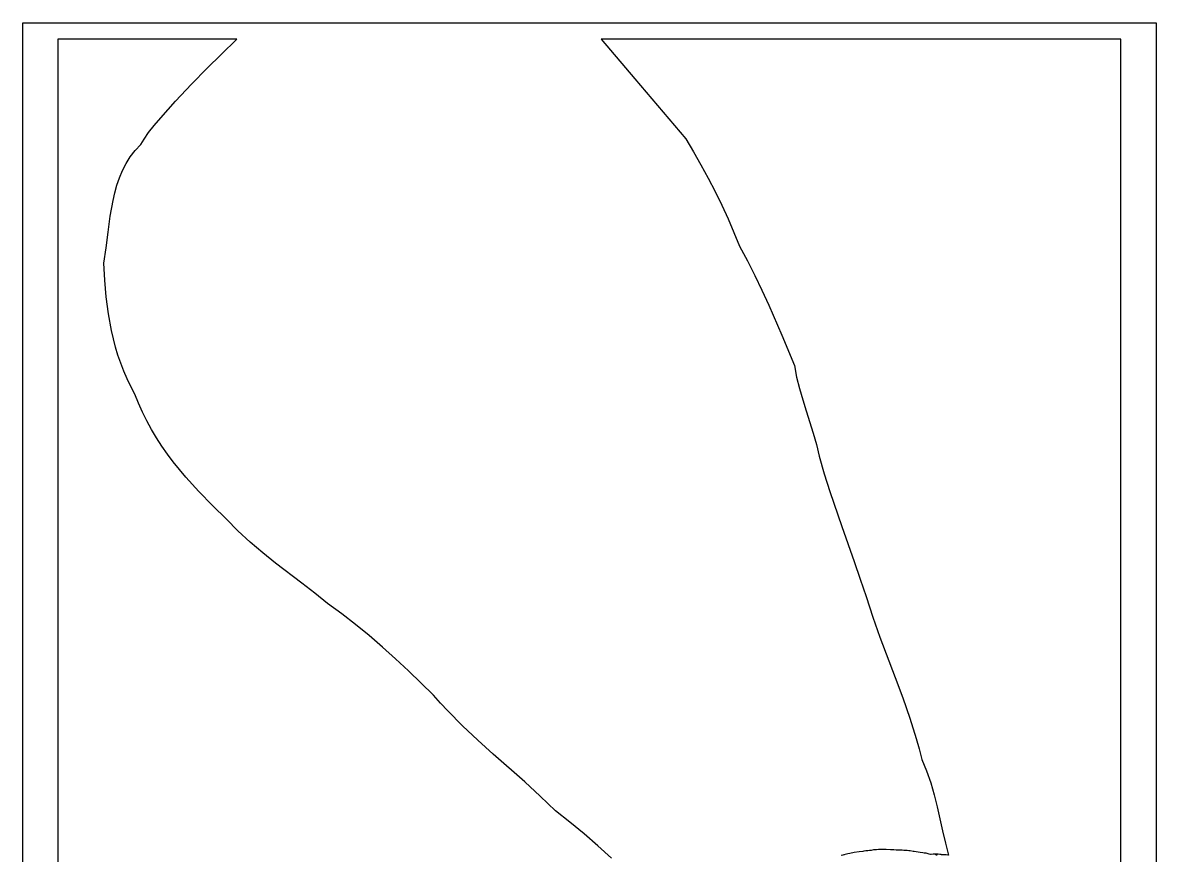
# Model space of a CAD drawing. Extents: x 2 to 598, y 1588 to 7998.
# Drawn here: x 2 to 598, y 6282 to 6720 of the extents above; entities that cross this region are included whole.
import ezdxf

# ---------------------------------------------------------------- set-up
doc = ezdxf.new("R2010")
doc.units = 0

msp = doc.modelspace()

# ---------------------------------------------------------------- linework, layer by layer
at = {"layer": 'Calque 1'}
for p, q in [((114.66031, 6711.3205), (20.5587, 6711.32)), ((20.5587, 6711.32), (20.5587, 6255.47)), ((106.329234, 6703.185669), (114.66031, 6711.3205)), ((579.38963, 6711.3462), (306.131, 6711.34)), ((306.131, 6711.34), (323.885734, 6690.459063)), ((579.44233, 5956.0492), (579.38963, 6711.3462)), ((99.079219, 6695.949477), (106.329234, 6703.185669)), ((90.842031, 6687.5292), (99.079219, 6695.949477)), ((82.419528, 6678.62116), (90.842031, 6687.5292)), ((323.885734, 6690.459063), (350.5867, 6658.8445)), ((74.613568, 6669.921681), (82.419528, 6678.62116)), ((71.192373, 6665.867753), (74.613568, 6669.921681)), ((68.226009, 6662.127087), (71.192373, 6665.867753)), ((64.05871, 6655.9337), (65.814711, 6658.786722)), ((65.814711, 6658.786722), (68.226009, 6662.127087)), ((350.5867, 6658.8445), (354.644153, 6652.048834)), ((58.587663, 6649.416633), (61.131963, 6652.766587)), ((61.131963, 6652.766587), (64.05871, 6655.9337)), ((354.644153, 6652.048834), (358.577328, 6645.169431)), ((54.513995, 6642.241073), (56.392707, 6645.902055)), ((56.392707, 6645.902055), (58.587663, 6649.416633)), ((52.918425, 6638.451907), (54.513995, 6642.241073)), ((358.577328, 6645.169431), (362.373764, 6638.211831)), ((50.444305, 6630.561895), (51.572896, 6634.552774)), ((51.572896, 6634.552774), (52.918425, 6638.451907)), ((362.373764, 6638.211831), (366.021, 6631.181575)), ((49.499553, 6626.497488), (50.444305, 6630.561895)), ((366.021, 6631.181575), (369.506573, 6624.084203)), ((48.029154, 6618.220965), (49.499553, 6626.497488)), ((369.506573, 6624.084203), (372.818022, 6616.925256)), ((46.896888, 6609.868958), (48.029154, 6618.220965)), ((372.818022, 6616.925256), (375.942885, 6609.710275)), ((45.837944, 6601.587219), (46.896888, 6609.868958)), ((375.942885, 6609.710275), (378.8687, 6602.4448)), ((44.58751, 6593.5215), (45.837944, 6601.587219)), ((378.8687, 6602.4448), (382.985619, 6594.764278)), ((45.126644, 6584.662839), (44.58751, 6593.5215)), ((382.985619, 6594.764278), (386.890703, 6587.046833)), ((386.890703, 6587.046833), (390.616804, 6579.287587)), ((45.943666, 6575.774566), (45.126644, 6584.662839)), ((47.115786, 6566.90889), (45.943666, 6575.774566)), ((390.616804, 6579.287587), (394.196775, 6571.481663)), ((394.196775, 6571.481663), (401.049734, 6555.710261)), ((48.72021, 6558.118025), (47.115786, 6566.90889)), ((50.834147, 6549.454182), (48.72021, 6558.118025)), ((401.049734, 6555.710261), (407.7124, 6539.6936)), ((52.10631, 6545.186209), (50.834147, 6549.454182)), ((53.534804, 6540.969572), (52.10631, 6545.186209)), ((55.12928, 6536.810796), (53.534804, 6540.969572)), ((407.7124, 6539.6936), (408.895848, 6533.614411)), ((56.899389, 6532.716407), (55.12928, 6536.810796)), ((58.854782, 6528.692933), (56.899389, 6532.716407)), ((408.895848, 6533.614411), (410.400412, 6527.641472)), ((61.00511, 6524.7469), (58.854782, 6528.692933)), ((410.400412, 6527.641472), (412.128212, 6521.740846)), ((62.891284, 6519.923388), (61.00511, 6524.7469)), ((412.128212, 6521.740846), (413.981366, 6515.8786)), ((64.984652, 6515.213589), (62.891284, 6519.923388)), ((67.272793, 6510.613527), (64.984652, 6515.213589)), ((413.981366, 6515.8786), (417.672212, 6504.133503)), ((69.743287, 6506.119227), (67.272793, 6510.613527)), ((72.383712, 6501.726711), (69.743287, 6506.119227)), ((417.672212, 6504.133503), (419.314141, 6498.182782)), ((75.181648, 6497.432004), (72.383712, 6501.726711)), ((78.124675, 6493.23113), (75.181648, 6497.432004)), ((419.314141, 6498.182782), (420.6899, 6492.1347)), ((81.200373, 6489.120113), (78.124675, 6493.23113)), ((420.6899, 6492.1347), (423.398408, 6482.766359)), ((87.700095, 6481.151745), (81.200373, 6489.120113)), ((94.581452, 6473.495092), (87.700095, 6481.151745)), ((423.398408, 6482.766359), (426.338411, 6473.479411)), ((101.745079, 6466.118347), (94.581452, 6473.495092)), ((426.338411, 6473.479411), (432.667496, 6455.067188)), ((109.09161, 6458.9897), (101.745079, 6466.118347)), ((115.185005, 6452.793404), (109.09161, 6458.9897)), ((432.667496, 6455.067188), (439.186333, 6436.73302)), ((121.568658, 6446.923042), (115.185005, 6452.793404)), ((128.177497, 6441.309131), (121.568658, 6446.923042)), ((134.946448, 6435.882188), (128.177497, 6441.309131)), ((148.704393, 6425.311264), (134.946448, 6435.882188)), ((439.186333, 6436.73302), (442.363527, 6427.543642)), ((155.563241, 6420.028317), (148.704393, 6425.311264)), ((442.363527, 6427.543642), (445.4041, 6418.3119)), ((162.32191, 6414.6544), (155.563241, 6420.028317)), ((169.772836, 6409.247985), (162.32191, 6414.6544)), ((445.4041, 6418.3119), (448.885401, 6407.576026)), ((177.047423, 6403.614883), (169.772836, 6409.247985)), ((448.885401, 6407.576026), (452.688779, 6396.936136)), ((184.164397, 6397.780924), (177.047423, 6403.614883)), ((191.142485, 6391.771938), (184.164397, 6397.780924)), ((452.688779, 6396.936136), (460.717059, 6375.777713)), ((198.000414, 6385.613753), (191.142485, 6391.771938)), ((204.75691, 6379.332198), (198.000414, 6385.613753)), ((218.04051, 6366.5023), (204.75691, 6379.332198)), ((460.717059, 6375.777713), (464.66961, 6365.175879)), ((221.685922, 6362.338159), (218.04051, 6366.5023)), ((225.435089, 6358.283845), (221.685922, 6362.338159)), ((464.66961, 6365.175879), (468.399535, 6354.503433)), ((233.196499, 6350.452769), (225.435089, 6358.283845)), ((468.399535, 6354.503433), (471.770656, 6343.718723)), ((241.228361, 6342.905221), (233.196499, 6350.452769)), ((249.434298, 6335.53735), (241.228361, 6342.905221)), ((471.770656, 6343.718723), (473.279111, 6338.271254)), ((265.982877, 6320.925231), (249.434298, 6335.53735)), ((473.279111, 6338.271254), (474.6468, 6332.7801)), ((474.6468, 6332.7801), (477.25212, 6326.66915)), ((477.25212, 6326.66915), (479.408658, 6320.468164)), ((274.132764, 6313.47328), (265.982877, 6320.925231)), ((479.408658, 6320.468164), (481.220022, 6314.195162)), ((282.07121, 6305.7856), (274.132764, 6313.47328)), ((481.220022, 6314.195162), (482.78982, 6307.868163)), ((289.720975, 6299.826357), (282.07121, 6305.7856)), ((482.78982, 6307.868163), (485.619147, 6295.124255)), ((297.177255, 6293.660434), (289.720975, 6299.826357)), ((485.619147, 6295.124255), (487.085892, 6288.743386)), ((304.466204, 6287.314882), (297.177255, 6293.660434)), ((487.085892, 6288.743386), (488.7255, 6282.3806)), ((311.613973, 6280.81675), (304.466204, 6287.314882)), ((433.12045, 6282.4675), (432.26676, 6282.2939)), ((433.81033, 6282.6133), (433.12045, 6282.4675)), ((435.09351, 6282.9134), (433.71633, 6282.5853)), ((433.71633, 6282.5853), (433.81033, 6282.6133)), ((435.87847, 6283.07), (435.09351, 6282.9134)), ((436.81795, 6283.3496), (435.87847, 6283.07)), ((439.12479, 6283.8033), (436.81795, 6283.3496)), ((441.70189, 6284.1816), (439.12479, 6283.8033)), ((443.64647, 6284.426), (441.70189, 6284.1816)), ((444.1467, 6284.523), (443.64647, 6284.426)), ((445.29133, 6284.6873), (444.1467, 6284.523)), ((446.35329, 6284.7683), (445.29133, 6284.6873)), ((447.25401, 6284.8799), (446.35329, 6284.7683)), ((448.02553, 6284.9449), (447.25401, 6284.8799)), ((449.25595, 6285.1387), (448.02553, 6284.9449)), ((450.25744, 6285.2127), (449.25595, 6285.1387)), ((450.38766, 6285.2227), (450.25744, 6285.2127)), ((450.80831, 6285.2227), (450.38766, 6285.2227)), ((452.00617, 6285.402), (450.80831, 6285.2227)), ((452.94823, 6285.392), (452.00617, 6285.402)), ((453.74767, 6285.429), (452.94823, 6285.392)), ((455.13518, 6285.419), (453.74767, 6285.429)), ((456.04727, 6285.344), (455.13518, 6285.419)), ((458.1691, 6285.282), (456.04727, 6285.344)), ((458.98456, 6285.227), (458.1691, 6285.282)), ((459.126853, 6285.263375), (458.98456, 6285.227)), ((459.92352, 6285.245), (459.126853, 6285.263375)), ((461.15548, 6285.0904), (459.92352, 6285.245)), ((461.53789, 6284.9974), (461.15548, 6285.0904)), ((461.64227, 6284.9974), (461.53789, 6284.9974)), ((464.30826, 6285.0284), (461.64227, 6284.9974)), ((465.28391, 6284.9122), (464.30826, 6285.0284)), ((465.57899, 6284.8852), (465.28391, 6284.9122)), ((465.58929, 6284.8852), (465.57899, 6284.8852)), ((465.90297, 6284.8992), (465.58929, 6284.8852)), ((467.06362, 6284.8362), (465.90297, 6284.8992)), ((467.80208, 6284.7287), (467.06362, 6284.8362)), ((468.51779, 6284.6837), (467.80208, 6284.7287)), ((470.158, 6284.4), (468.51779, 6284.6837)), ((470.16768, 6284.4002), (470.158, 6284.4)), ((470.75008, 6284.2928), (470.16768, 6284.4002)), ((473.90647, 6283.9041), (470.75008, 6284.2928)), ((475.21079, 6283.6246), (473.90647, 6283.9041)), ((476.02314, 6283.4789), (475.21079, 6283.6246)), ((476.94556, 6283.3919), (476.02314, 6283.4789)), ((478.62298, 6282.9201), (476.94556, 6283.3919)), ((479.20227, 6282.7713), (478.62298, 6282.9201)), ((479.28647, 6282.7813), (479.20227, 6282.7713)), ((479.5557, 6282.8513), (479.28647, 6282.7813)), ((480.66778, 6282.9846), (479.5557, 6282.8513)), ((480.67778, 6282.9846), (480.66778, 6282.9846)), ((481.10824, 6282.9846), (480.67778, 6282.9846)), ((481.62035, 6282.9216), (481.10824, 6282.9846)), ((481.73456, 6282.8676), (481.62035, 6282.9216)), ((481.74456, 6282.8676), (481.73456, 6282.8676)), ((482.5657, 6282.4847), (481.74456, 6282.8676)), ((482.15122, 6282.8773), (481.74763, 6282.8673)), ((481.74763, 6282.8673), (481.80243, 6282.8573)), ((481.80243, 6282.8573), (481.9063, 6282.8273)), ((481.9063, 6282.8273), (482.29129, 6282.6619)), ((483.23384, 6282.8893), (482.15122, 6282.8773)), ((482.29129, 6282.6619), (482.536345, 6282.505013)), ((482.536345, 6282.505013), (482.5657, 6282.4847)), ((484.11441, 6282.8393), (483.23384, 6282.8893)), ((484.865023, 6282.723287), (484.11441, 6282.8393)), ((484.99756, 6282.675), (484.865023, 6282.723287)), ((486.28533, 6282.662), (484.99756, 6282.675)), ((486.92922, 6282.624), (486.28533, 6282.662)), ((487.437525, 6282.662275), (486.92922, 6282.624)), ((488.35653, 6282.4943), (487.437525, 6282.662275)), ((488.7255, 6282.3806), (488.35653, 6282.4943))]:
    msp.add_line(p, q, dxfattribs=at)
at = {"layer": 'coupe'}
for p, q in [((1.99988, 6719.93), (598, 6719.93)), ((1.99988, 6254.86), (1.99988, 6719.93)), ((598, 6719.93), (598, 5848.36))]:
    msp.add_line(p, q, dxfattribs=at)

doc.saveas('drawing.dxf')
